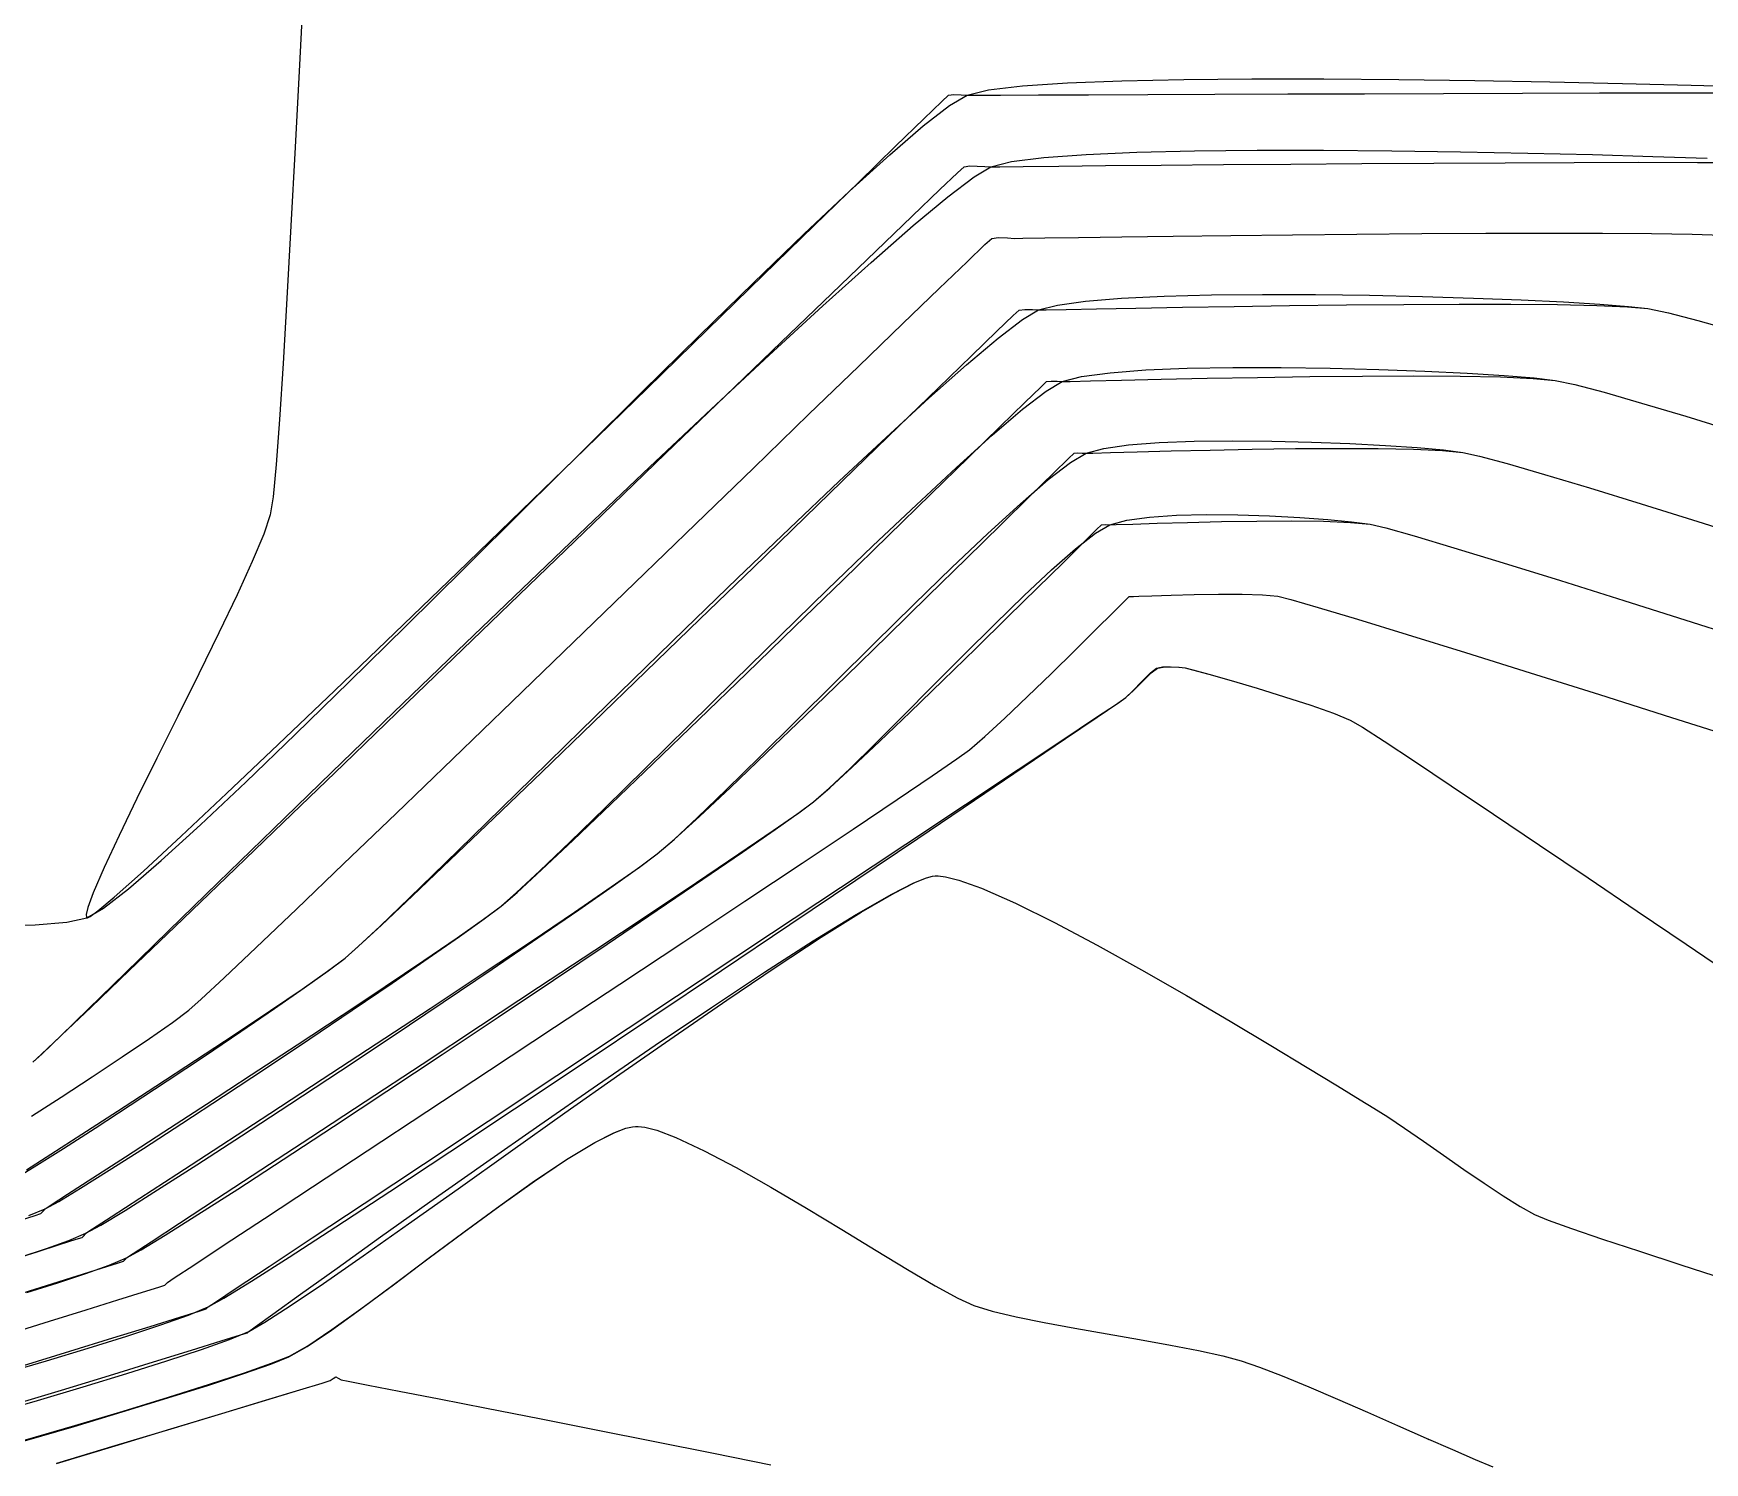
# Model space of a CAD drawing. Header units: metres. Extents: x 708868 to 711043, y 5411316 to 5413138.
# Drawn here: x 709478.7 to 709548.8, y 5411999.7 to 5412059.6 of the extents above; entities that cross this region are included whole.
import ezdxf

# ---------------------------------------------------------------- set-up
doc = ezdxf.new("R2010")
doc.units = ezdxf.units.M
for name, color, linetype in [('Rionegro 2010_Contours', 7, 'Continuous'), ('Rionegro 2014_Contours', 7, 'Continuous'), ('Rionegro 2018_Contours', 7, 'Continuous')]:
    doc.layers.add(name, color=color, linetype=linetype)

msp = doc.modelspace()

# ---------------------------------------------------------------- linework, layer by layer
at = {"layer": 'Rionegro 2010_Contours'}
for points in [[(709477.096, 5412022.158, 242), (709478.822, 5412022.22, 242), (709480.142, 5412022.338, 242), (709480.989, 5412022.515, 242), (709481.682, 5412022.915, 242), (709482.734, 5412023.728, 242), (709484.105, 5412024.911, 242), (709485.757, 5412026.416, 242), (709487.648, 5412028.198, 242), (709489.74, 5412030.211, 242), (709491.993, 5412032.41, 242), (709494.367, 5412034.748, 242), (709496.823, 5412037.179, 242), (709499.32, 5412039.659, 242), (709501.821, 5412042.14, 242), (709504.283, 5412044.578, 242), (709506.67, 5412046.925, 242), (709508.939, 5412049.138, 242), (709511.053, 5412051.169, 242), (709512.971, 5412052.973, 242), (709514.653, 5412054.505, 242), (709516.061, 5412055.717, 242), (709517.154, 5412056.565, 242), (709517.893, 5412057.003, 242), (709518.79, 5412057.219, 242), (709520.218, 5412057.389, 242), (709522.106, 5412057.517, 242), (709524.384, 5412057.606, 242), (709526.983, 5412057.66, 242), (709529.832, 5412057.685, 242), (709532.861, 5412057.683, 242), (709536, 5412057.659, 242), (709539.179, 5412057.617, 242), (709542.329, 5412057.56, 242), (709545.38, 5412057.494, 242), (709548.261, 5412057.422, 242), (709550.902, 5412057.348, 242)], [(709478.716, 5412016.457, 241), (709479.083, 5412016.794, 241), (709479.88, 5412017.557, 241), (709481.063, 5412018.704, 241), (709482.59, 5412020.188, 241), (709484.417, 5412021.966, 241), (709486.5, 5412023.994, 241), (709488.796, 5412026.225, 241), (709491.261, 5412028.617, 241), (709493.851, 5412031.124, 241), (709496.524, 5412033.702, 241), (709499.235, 5412036.306, 241), (709501.941, 5412038.893, 241), (709504.599, 5412041.416, 241), (709507.165, 5412043.832, 241), (709509.595, 5412046.097, 241), (709511.846, 5412048.164, 241), (709513.874, 5412049.992, 241), (709515.636, 5412051.533, 241), (709517.089, 5412052.745, 241), (709518.188, 5412053.582, 241), (709518.891, 5412054, 241), (709519.761, 5412054.216, 241), (709521.116, 5412054.386, 241), (709522.891, 5412054.516, 241), (709525.017, 5412054.607, 241), (709527.428, 5412054.665, 241), (709530.057, 5412054.692, 241), (709532.836, 5412054.693, 241), (709535.699, 5412054.672, 241), (709538.58, 5412054.631, 241), (709541.41, 5412054.576, 241), (709544.122, 5412054.509, 241), (709546.651, 5412054.434, 241), (709548.929, 5412054.356, 241)], [(709478.048, 5412011.63, 239), (709478.895, 5412012.144, 239), (709480.013, 5412012.847, 239), (709481.337, 5412013.698, 239), (709482.805, 5412014.655, 239), (709484.354, 5412015.677, 239), (709485.92, 5412016.721, 239), (709487.442, 5412017.746, 239), (709488.854, 5412018.711, 239), (709490.096, 5412019.574, 239), (709491.102, 5412020.292, 239), (709491.812, 5412020.825, 239), (709492.366, 5412021.311, 239), (709493.281, 5412022.168, 239), (709494.512, 5412023.35, 239), (709496.015, 5412024.809, 239), (709497.746, 5412026.498, 239), (709499.661, 5412028.371, 239), (709501.715, 5412030.38, 239), (709503.864, 5412032.478, 239), (709506.065, 5412034.617, 239), (709508.273, 5412036.752, 239), (709510.443, 5412038.835, 239), (709512.532, 5412040.818, 239), (709514.496, 5412042.655, 239), (709516.29, 5412044.298, 239), (709517.87, 5412045.701, 239), (709519.193, 5412046.816, 239), (709520.213, 5412047.597, 239), (709520.887, 5412047.996, 239), (709521.683, 5412048.204, 239), (709522.866, 5412048.367, 239), (709524.377, 5412048.489, 239), (709526.155, 5412048.574, 239), (709528.143, 5412048.626, 239), (709530.279, 5412048.647, 239), (709532.506, 5412048.641, 239), (709534.763, 5412048.612, 239), (709536.991, 5412048.563, 239), (709539.132, 5412048.498, 239), (709541.125, 5412048.421, 239), (709542.91, 5412048.334, 239), (709544.43, 5412048.241, 239), (709545.624, 5412048.147, 239), (709546.433, 5412048.053, 239), (709547.313, 5412047.874, 239), (709548.534, 5412047.562, 239), (709550.034, 5412047.139, 239)], [(709478.552, 5412010.029, 238), (709479.241, 5412010.318, 238), (709479.808, 5412010.627, 238), (709480.72, 5412011.177, 238), (709481.923, 5412011.93, 238), (709483.36, 5412012.849, 238), (709484.976, 5412013.897, 238), (709486.715, 5412015.037, 238), (709488.521, 5412016.232, 238), (709490.338, 5412017.445, 238), (709492.111, 5412018.638, 238), (709493.784, 5412019.774, 238), (709495.301, 5412020.817, 238), (709496.606, 5412021.728, 238), (709497.644, 5412022.471, 238), (709498.359, 5412023.009, 238), (709499.006, 5412023.57, 238), (709499.98, 5412024.478, 238), (709501.233, 5412025.682, 238), (709502.72, 5412027.131, 238), (709504.394, 5412028.774, 238), (709506.209, 5412030.559, 238), (709508.118, 5412032.435, 238), (709510.075, 5412034.352, 238), (709512.033, 5412036.258, 238), (709513.947, 5412038.102, 238), (709515.769, 5412039.832, 238), (709517.453, 5412041.398, 238), (709518.954, 5412042.749, 238), (709520.223, 5412043.832, 238), (709521.216, 5412044.598, 238), (709521.885, 5412044.994, 238), (709522.7, 5412045.206, 238), (709523.891, 5412045.367, 238), (709525.389, 5412045.481, 238), (709527.129, 5412045.553, 238), (709529.043, 5412045.587, 238), (709531.064, 5412045.587, 238), (709533.124, 5412045.559, 238), (709535.157, 5412045.507, 238), (709537.094, 5412045.435, 238), (709538.87, 5412045.348, 238), (709540.417, 5412045.25, 238), (709541.668, 5412045.146, 238), (709542.555, 5412045.04, 238), (709543.374, 5412044.867, 238), (709544.603, 5412044.545, 238), (709546.178, 5412044.096, 238), (709548.035, 5412043.542, 238), (709550.108, 5412042.904, 238)], [(709478.196, 5412008.288, 237), (709479.293, 5412008.65, 237), (709480.228, 5412008.988, 237), (709480.948, 5412009.289, 237), (709481.567, 5412009.629, 237), (709482.589, 5412010.248, 237), (709483.953, 5412011.105, 237), (709485.6, 5412012.16, 237), (709487.467, 5412013.373, 237), (709489.494, 5412014.702, 237), (709491.621, 5412016.106, 237), (709493.785, 5412017.546, 237), (709495.928, 5412018.981, 237), (709497.987, 5412020.369, 237), (709499.902, 5412021.67, 237), (709501.613, 5412022.844, 237), (709503.058, 5412023.85, 237), (709504.176, 5412024.646, 237), (709504.907, 5412025.193, 237), (709505.614, 5412025.803, 237), (709506.597, 5412026.72, 237), (709507.807, 5412027.89, 237), (709509.2, 5412029.258, 237), (709510.729, 5412030.772, 237), (709512.346, 5412032.377, 237), (709514.005, 5412034.018, 237), (709515.659, 5412035.643, 237), (709517.263, 5412037.195, 237), (709518.769, 5412038.622, 237), (709520.13, 5412039.869, 237), (709521.301, 5412040.883, 237), (709522.234, 5412041.608, 237), (709522.883, 5412041.992, 237), (709523.625, 5412042.191, 237), (709524.669, 5412042.337, 237), (709525.954, 5412042.436, 237), (709527.421, 5412042.492, 237), (709529.013, 5412042.512, 237), (709530.669, 5412042.499, 237), (709532.331, 5412042.458, 237), (709533.941, 5412042.396, 237), (709535.44, 5412042.317, 237), (709536.767, 5412042.225, 237), (709537.866, 5412042.127, 237), (709538.677, 5412042.027, 237), (709539.383, 5412041.871, 237), (709540.547, 5412041.556, 237), (709542.107, 5412041.104, 237), (709544, 5412040.534, 237), (709546.165, 5412039.868, 237), (709548.539, 5412039.126, 237), (709551.061, 5412038.33, 237)], [(709478.47, 5412006.801, 236), (709479.776, 5412007.211, 236), (709480.945, 5412007.6, 236), (709481.923, 5412007.954, 236), (709482.656, 5412008.26, 236), (709483.262, 5412008.594, 236), (709484.277, 5412009.21, 236), (709485.645, 5412010.072, 236), (709487.313, 5412011.143, 236), (709489.226, 5412012.387, 236), (709491.33, 5412013.766, 236), (709493.57, 5412015.243, 236), (709495.891, 5412016.783, 236), (709498.239, 5412018.348, 236), (709500.559, 5412019.902, 236), (709502.798, 5412021.408, 236), (709504.9, 5412022.829, 236), (709506.811, 5412024.129, 236), (709508.476, 5412025.27, 236), (709509.842, 5412026.217, 236), (709510.853, 5412026.931, 236), (709511.455, 5412027.377, 236), (709512.114, 5412027.948, 236), (709512.989, 5412028.775, 236), (709514.035, 5412029.802, 236), (709515.208, 5412030.975, 236), (709516.464, 5412032.239, 236), (709517.759, 5412033.538, 236), (709519.049, 5412034.817, 236), (709520.29, 5412036.021, 236), (709521.437, 5412037.096, 236), (709522.448, 5412037.985, 236), (709523.277, 5412038.635, 236), (709523.881, 5412038.99, 236), (709524.591, 5412039.182, 236), (709525.541, 5412039.313, 236), (709526.673, 5412039.39, 236), (709527.927, 5412039.419, 236), (709529.247, 5412039.408, 236), (709530.575, 5412039.365, 236), (709531.852, 5412039.297, 236), (709533.02, 5412039.211, 236), (709534.021, 5412039.114, 236), (709534.798, 5412039.014, 236), (709535.45, 5412038.86, 236), (709536.643, 5412038.524, 236), (709538.308, 5412038.029, 236), (709540.375, 5412037.397, 236), (709542.775, 5412036.652, 236), (709545.439, 5412035.815, 236), (709548.299, 5412034.91, 236), (709551.284, 5412033.96, 236)], [(709477.474, 5412003.405, 234), (709479.291, 5412003.94, 234), (709481.047, 5412004.471, 234), (709482.671, 5412004.981, 234), (709484.095, 5412005.451, 234), (709485.251, 5412005.864, 234), (709486.071, 5412006.203, 234), (709486.733, 5412006.573, 234), (709487.886, 5412007.283, 234), (709489.47, 5412008.293, 234), (709491.426, 5412009.561, 234), (709493.692, 5412011.046, 234), (709496.21, 5412012.708, 234), (709498.918, 5412014.506, 234), (709501.759, 5412016.398, 234), (709504.671, 5412018.343, 234), (709507.595, 5412020.302, 234), (709510.47, 5412022.232, 234), (709513.237, 5412024.093, 234), (709515.837, 5412025.844, 234), (709518.208, 5412027.444, 234), (709520.292, 5412028.852, 234), (709522.028, 5412030.027, 234), (709523.356, 5412030.928, 234), (709524.217, 5412031.515, 234), (709524.55, 5412031.746, 234), (709524.859, 5412032.032, 234), (709525.248, 5412032.426, 234), (709525.619, 5412032.789, 234), (709525.876, 5412032.985, 234), (709526.117, 5412033.028, 234), (709526.448, 5412033.034, 234), (709526.785, 5412033.016, 234), (709527.042, 5412032.988, 234), (709527.353, 5412032.911, 234), (709528.027, 5412032.726, 234), (709528.962, 5412032.459, 234), (709530.055, 5412032.136, 234), (709531.204, 5412031.783, 234), (709532.306, 5412031.425, 234), (709533.258, 5412031.088, 234), (709533.958, 5412030.798, 234), (709534.47, 5412030.502, 234), (709535.388, 5412029.916, 234), (709536.652, 5412029.085, 234), (709538.2, 5412028.053, 234), (709539.97, 5412026.863, 234), (709541.901, 5412025.56, 234), (709543.931, 5412024.187, 234), (709545.998, 5412022.789, 234), (709548.042, 5412021.408, 234), (709550, 5412020.089, 234)], [(709476.977, 5412001.721, 233), (709478.915, 5412002.285, 233), (709480.832, 5412002.854, 233), (709482.662, 5412003.412, 233), (709484.339, 5412003.94, 233), (709485.795, 5412004.421, 233), (709486.964, 5412004.838, 233), (709487.778, 5412005.174, 233), (709488.457, 5412005.559, 233), (709489.517, 5412006.244, 233), (709490.907, 5412007.188, 233), (709492.577, 5412008.349, 233), (709494.476, 5412009.686, 233), (709496.552, 5412011.156, 233), (709498.755, 5412012.719, 233), (709501.034, 5412014.333, 233), (709503.338, 5412015.955, 233), (709505.616, 5412017.545, 233), (709507.817, 5412019.062, 233), (709509.89, 5412020.462, 233), (709511.784, 5412021.705, 233), (709513.448, 5412022.75, 233), (709514.832, 5412023.554, 233), (709515.702, 5412023.996, 233), (709516.2, 5412024.197, 233), (709516.452, 5412024.263, 233), (709516.553, 5412024.275, 233), (709516.681, 5412024.274, 233), (709516.986, 5412024.236, 233), (709517.554, 5412024.092, 233), (709518.496, 5412023.752, 233), (709519.921, 5412023.124, 233), (709521.56, 5412022.314, 233), (709523.346, 5412021.369, 233), (709525.212, 5412020.334, 233), (709527.093, 5412019.258, 233), (709528.922, 5412018.187, 233), (709530.632, 5412017.168, 233), (709532.156, 5412016.246, 233), (709533.429, 5412015.47, 233), (709534.383, 5412014.886, 233), (709534.953, 5412014.54, 233), (709535.537, 5412014.173, 233), (709536.24, 5412013.701, 233), (709537.028, 5412013.156, 233), (709537.869, 5412012.568, 233), (709538.728, 5412011.969, 233), (709539.573, 5412011.39, 233), (709540.369, 5412010.861, 233), (709541.083, 5412010.415, 233), (709541.682, 5412010.081, 233), (709542.267, 5412009.838, 233), (709543.243, 5412009.488, 233), (709544.541, 5412009.049, 233), (709546.093, 5412008.537, 233), (709547.697, 5412008.013, 233)], [(709478.413, 5412000.626, 232), (709480.485, 5412001.235, 232), (709482.507, 5412001.839, 232), (709484.411, 5412002.42, 232), (709486.129, 5412002.959, 232), (709487.593, 5412003.439, 232), (709488.734, 5412003.84, 232), (709489.486, 5412004.145, 232), (709490.25, 5412004.578, 232), (709491.265, 5412005.256, 232), (709492.48, 5412006.127, 232), (709493.843, 5412007.135, 232), (709495.303, 5412008.229, 232), (709496.81, 5412009.354, 232), (709498.313, 5412010.457, 232), (709499.762, 5412011.485, 232), (709501.104, 5412012.383, 232), (709502.29, 5412013.1, 232), (709503.091, 5412013.506, 232), (709503.589, 5412013.694, 232), (709503.866, 5412013.759, 232), (709503.987, 5412013.771, 232), (709504.108, 5412013.771, 232), (709504.386, 5412013.738, 232), (709504.885, 5412013.609, 232), (709505.689, 5412013.307, 232), (709506.877, 5412012.752, 232), (709508.22, 5412012.043, 232), (709509.664, 5412011.224, 232), (709511.157, 5412010.342, 232), (709512.646, 5412009.442, 232), (709514.078, 5412008.569, 232), (709515.401, 5412007.769, 232), (709516.561, 5412007.088, 232), (709517.506, 5412006.57, 232), (709518.183, 5412006.261, 232), (709518.949, 5412006.031, 232), (709519.95, 5412005.794, 232), (709521.126, 5412005.554, 232), (709522.419, 5412005.312, 232), (709523.772, 5412005.07, 232), (709525.126, 5412004.832, 232), (709526.424, 5412004.598, 232), (709527.606, 5412004.371, 232), (709528.615, 5412004.153, 232), (709529.394, 5412003.947, 232), (709530.153, 5412003.683, 232), (709531.113, 5412003.308, 232), (709532.221, 5412002.849, 232), (709533.429, 5412002.333, 232), (709534.686, 5412001.785, 232), (709535.941, 5412001.232, 232), (709537.145, 5412000.701, 232), (709537.26, 5412000.651, 232)], [(709479.732, 5411999.65, 231), (709482.179, 5412000.388, 231), (709484.519, 5412001.095, 231), (709486.654, 5412001.74, 231), (709488.486, 5412002.294, 231), (709489.919, 5412002.728, 231), (709490.854, 5412003.012, 231), (709491.193, 5412003.116, 231), (709491.311, 5412003.199, 231), (709491.422, 5412003.268, 231), (709491.532, 5412003.215, 231), (709491.645, 5412003.15, 231), (709491.946, 5412003.091, 231), (709492.782, 5412002.929, 231), (709494.078, 5412002.678, 231), (709495.758, 5412002.351, 231), (709497.747, 5412001.963, 231), (709499.968, 5412001.527, 231), (709502.345, 5412001.057, 231), (709504.804, 5412000.567, 231), (709507.268, 5412000.07, 231), (709509.662, 5411999.581, 231)]]:
    msp.add_polyline3d(points, dxfattribs=at)
at = {"layer": 'Rionegro 2014_Contours'}
for points in [[(709490.085, 5412061.831, 242), (709489.899, 5412058.273, 242), (709489.718, 5412054.815, 242), (709489.543, 5412051.528, 242), (709489.374, 5412048.484, 242), (709489.214, 5412045.754, 242), (709489.063, 5412043.41, 242), (709488.922, 5412041.523, 242), (709488.793, 5412040.166, 242), (709488.677, 5412039.409, 242), (709488.402, 5412038.592, 242), (709487.924, 5412037.451, 242), (709487.284, 5412036.052, 242), (709486.524, 5412034.462, 242), (709485.683, 5412032.747, 242), (709484.803, 5412030.973, 242), (709483.925, 5412029.208, 242), (709483.09, 5412027.518, 242), (709482.338, 5412025.968, 242), (709481.711, 5412024.627, 242), (709481.25, 5412023.56, 242), (709481.028, 5412022.949, 242), (709480.961, 5412022.654, 242), (709480.968, 5412022.543, 242), (709480.989, 5412022.515, 242), (709481.016, 5412022.514, 242), (709481.132, 5412022.572, 242), (709481.452, 5412022.808, 242), (709482.134, 5412023.382, 242), (709483.358, 5412024.476, 242), (709484.948, 5412025.942, 242), (709486.85, 5412027.726, 242), (709489.012, 5412029.776, 242), (709491.381, 5412032.039, 242), (709493.905, 5412034.464, 242), (709496.531, 5412036.996, 242), (709499.206, 5412039.585, 242), (709501.878, 5412042.178, 242), (709504.494, 5412044.721, 242), (709507.002, 5412047.163, 242), (709509.35, 5412049.45, 242), (709511.483, 5412051.531, 242), (709513.351, 5412053.354, 242), (709514.9, 5412054.864, 242), (709516.079, 5412056.011, 242), (709516.833, 5412056.741, 242), (709517.111, 5412057.002, 242), (709517.342, 5412057.029, 242), (709517.646, 5412057.016, 242), (709517.893, 5412057.003, 242), (709518.273, 5412057.004, 242), (709519.301, 5412057.008, 242), (709520.897, 5412057.014, 242), (709522.98, 5412057.022, 242), (709525.469, 5412057.031, 242), (709528.284, 5412057.042, 242), (709531.343, 5412057.052, 242), (709534.566, 5412057.063, 242), (709537.873, 5412057.074, 242), (709541.183, 5412057.084, 242), (709544.414, 5412057.093, 242), (709547.487, 5412057.101, 242), (709550.32, 5412057.106, 242)], [(709478.716, 5412016.457, 241), (709479.096, 5412016.803, 241), (709479.929, 5412017.59, 241), (709481.169, 5412018.772, 241), (709482.766, 5412020.303, 241), (709484.672, 5412022.134, 241), (709486.839, 5412024.219, 241), (709489.219, 5412026.51, 241), (709491.763, 5412028.962, 241), (709494.422, 5412031.526, 241), (709497.15, 5412034.157, 241), (709499.896, 5412036.806, 241), (709502.613, 5412039.427, 241), (709505.253, 5412041.974, 241), (709507.767, 5412044.398, 241), (709510.106, 5412046.652, 241), (709512.223, 5412048.691, 241), (709514.069, 5412050.467, 241), (709515.596, 5412051.933, 241), (709516.755, 5412053.041, 241), (709517.498, 5412053.746, 241), (709517.776, 5412053.999, 241), (709518.005, 5412054.036, 241), (709518.32, 5412054.032, 241), (709518.642, 5412054.012, 241), (709518.891, 5412054, 241), (709519.263, 5412054.004, 241), (709520.242, 5412054.014, 241), (709521.749, 5412054.029, 241), (709523.704, 5412054.047, 241), (709526.03, 5412054.068, 241), (709528.647, 5412054.091, 241), (709531.477, 5412054.113, 241), (709534.441, 5412054.135, 241), (709537.461, 5412054.154, 241), (709540.458, 5412054.17, 241), (709543.354, 5412054.181, 241), (709546.069, 5412054.186, 241), (709548.525, 5412054.184, 241), (709550.644, 5412054.173, 241)], [(709478.671, 5412014.2, 240), (709479.913, 5412015.003, 240), (709481.205, 5412015.846, 240), (709482.467, 5412016.681, 240), (709483.618, 5412017.457, 240), (709484.578, 5412018.127, 240), (709485.264, 5412018.641, 240), (709485.78, 5412019.098, 240), (709486.74, 5412019.992, 240), (709488.091, 5412021.271, 240), (709489.779, 5412022.882, 240), (709491.75, 5412024.772, 240), (709493.951, 5412026.888, 240), (709496.327, 5412029.178, 240), (709498.824, 5412031.588, 240), (709501.39, 5412034.067, 240), (709503.969, 5412036.561, 240), (709506.509, 5412039.018, 240), (709508.955, 5412041.385, 240), (709511.253, 5412043.608, 240), (709513.35, 5412045.637, 240), (709515.191, 5412047.416, 240), (709516.724, 5412048.895, 240), (709517.893, 5412050.02, 240), (709518.646, 5412050.738, 240), (709518.928, 5412050.997, 240), (709519.211, 5412051.03, 240), (709519.586, 5412051.014, 240), (709519.889, 5412050.998, 240), (709520.238, 5412051.003, 240), (709521.155, 5412051.017, 240), (709522.561, 5412051.037, 240), (709524.381, 5412051.063, 240), (709526.536, 5412051.091, 240), (709528.95, 5412051.121, 240), (709531.545, 5412051.15, 240), (709534.244, 5412051.176, 240), (709536.969, 5412051.198, 240), (709539.644, 5412051.213, 240), (709542.192, 5412051.22, 240), (709544.534, 5412051.217, 240), (709546.595, 5412051.202, 240), (709548.296, 5412051.173, 240), (709549.561, 5412051.129, 240)], [(709478.459, 5412011.944, 239), (709479.483, 5412012.604, 239), (709480.78, 5412013.441, 239), (709482.273, 5412014.407, 239), (709483.886, 5412015.457, 239), (709485.543, 5412016.541, 239), (709487.167, 5412017.613, 239), (709488.683, 5412018.625, 239), (709490.013, 5412019.529, 239), (709491.081, 5412020.278, 239), (709491.812, 5412020.825, 239), (709492.381, 5412021.322, 239), (709493.341, 5412022.208, 239), (709494.64, 5412023.43, 239), (709496.226, 5412024.94, 239), (709498.05, 5412026.687, 239), (709500.059, 5412028.62, 239), (709502.204, 5412030.688, 239), (709504.432, 5412032.842, 239), (709506.692, 5412035.032, 239), (709508.935, 5412037.206, 239), (709511.107, 5412039.314, 239), (709513.159, 5412041.306, 239), (709515.04, 5412043.131, 239), (709516.698, 5412044.739, 239), (709518.082, 5412046.08, 239), (709519.141, 5412047.104, 239), (709519.824, 5412047.759, 239), (709520.08, 5412047.995, 239), (709520.318, 5412048.023, 239), (709520.632, 5412048.01, 239), (709520.887, 5412047.996, 239), (709521.206, 5412048.003, 239), (709522.044, 5412048.02, 239), (709523.326, 5412048.046, 239), (709524.978, 5412048.078, 239), (709526.926, 5412048.113, 239), (709529.097, 5412048.148, 239), (709531.416, 5412048.181, 239), (709533.809, 5412048.21, 239), (709536.203, 5412048.231, 239), (709538.524, 5412048.242, 239), (709540.696, 5412048.24, 239), (709542.648, 5412048.223, 239), (709544.304, 5412048.188, 239), (709545.59, 5412048.132, 239), (709546.433, 5412048.053, 239), (709547.313, 5412047.874, 239), (709548.534, 5412047.562, 239), (709550.034, 5412047.139, 239)], [(709478.199, 5412009.839, 238), (709478.821, 5412010.039, 238), (709479.057, 5412010.118, 238), (709479.15, 5412010.216, 238), (709479.241, 5412010.318, 238), (709479.491, 5412010.481, 238), (709480.181, 5412010.927, 238), (709481.244, 5412011.614, 238), (709482.613, 5412012.5, 238), (709484.221, 5412013.543, 238), (709486, 5412014.7, 238), (709487.883, 5412015.929, 238), (709489.804, 5412017.189, 238), (709491.696, 5412018.436, 238), (709493.49, 5412019.629, 238), (709495.121, 5412020.725, 238), (709496.521, 5412021.681, 238), (709497.623, 5412022.457, 238), (709498.359, 5412023.009, 238), (709499.024, 5412023.583, 238), (709500.05, 5412024.523, 238), (709501.381, 5412025.773, 238), (709502.963, 5412027.277, 238), (709504.739, 5412028.98, 238), (709506.654, 5412030.826, 238), (709508.653, 5412032.761, 238), (709510.68, 5412034.728, 238), (709512.679, 5412036.673, 238), (709514.595, 5412038.54, 238), (709516.372, 5412040.273, 238), (709517.955, 5412041.817, 238), (709519.288, 5412043.116, 238), (709520.315, 5412044.116, 238), (709520.982, 5412044.76, 238), (709521.232, 5412044.993, 238), (709521.424, 5412045.016, 238), (709521.679, 5412045.005, 238), (709521.885, 5412044.994, 238), (709522.213, 5412045.002, 238), (709523.072, 5412045.024, 238), (709524.374, 5412045.056, 238), (709526.033, 5412045.094, 238), (709527.96, 5412045.133, 238), (709530.069, 5412045.171, 238), (709532.271, 5412045.202, 238), (709534.48, 5412045.223, 238), (709536.607, 5412045.231, 238), (709538.566, 5412045.22, 238), (709540.268, 5412045.187, 238), (709541.627, 5412045.129, 238), (709542.555, 5412045.04, 238), (709543.374, 5412044.867, 238), (709544.603, 5412044.545, 238), (709546.178, 5412044.096, 238), (709548.035, 5412043.542, 238), (709550.108, 5412042.904, 238)], [(709477.685, 5412008.135, 237), (709478.906, 5412008.517, 237), (709479.889, 5412008.828, 237), (709480.546, 5412009.038, 237), (709480.791, 5412009.118, 237), (709480.87, 5412009.202, 237), (709480.948, 5412009.289, 237), (709481.226, 5412009.47, 237), (709482.003, 5412009.975, 237), (709483.206, 5412010.756, 237), (709484.764, 5412011.769, 237), (709486.605, 5412012.968, 237), (709488.659, 5412014.309, 237), (709490.854, 5412015.744, 237), (709493.118, 5412017.229, 237), (709495.38, 5412018.718, 237), (709497.568, 5412020.166, 237), (709499.611, 5412021.528, 237), (709501.439, 5412022.756, 237), (709502.978, 5412023.807, 237), (709504.158, 5412024.635, 237), (709504.907, 5412025.193, 237), (709505.632, 5412025.816, 237), (709506.673, 5412026.766, 237), (709507.973, 5412027.984, 237), (709509.471, 5412029.411, 237), (709511.108, 5412030.987, 237), (709512.827, 5412032.651, 237), (709514.566, 5412034.345, 237), (709516.268, 5412036.008, 237), (709517.874, 5412037.58, 237), (709519.324, 5412039.002, 237), (709520.559, 5412040.214, 237), (709521.52, 5412041.156, 237), (709522.148, 5412041.768, 237), (709522.384, 5412041.991, 237), (709522.531, 5412042.008, 237), (709522.725, 5412042, 237), (709522.883, 5412041.992, 237), (709523.167, 5412042, 237), (709523.911, 5412042.022, 237), (709525.033, 5412042.053, 237), (709526.451, 5412042.089, 237), (709528.084, 5412042.126, 237), (709529.851, 5412042.158, 237), (709531.669, 5412042.183, 237), (709533.456, 5412042.194, 237), (709535.133, 5412042.189, 237), (709536.616, 5412042.162, 237), (709537.824, 5412042.11, 237), (709538.677, 5412042.027, 237), (709539.383, 5412041.871, 237), (709540.547, 5412041.556, 237), (709542.107, 5412041.104, 237), (709544, 5412040.534, 237), (709546.165, 5412039.868, 237), (709548.539, 5412039.126, 237), (709551.061, 5412038.33, 237)], [(709477.831, 5412006.645, 236), (709479.297, 5412007.101, 236), (709480.581, 5412007.502, 236), (709481.602, 5412007.824, 236), (709482.277, 5412008.038, 236), (709482.524, 5412008.117, 236), (709482.591, 5412008.188, 236), (709482.656, 5412008.26, 236), (709482.925, 5412008.437, 236), (709483.685, 5412008.934, 236), (709484.873, 5412009.711, 236), (709486.427, 5412010.728, 236), (709488.284, 5412011.944, 236), (709490.381, 5412013.32, 236), (709492.657, 5412014.813, 236), (709495.048, 5412016.385, 236), (709497.492, 5412017.994, 236), (709499.927, 5412019.601, 236), (709502.289, 5412021.165, 236), (709504.518, 5412022.645, 236), (709506.549, 5412024.001, 236), (709508.321, 5412025.192, 236), (709509.771, 5412026.179, 236), (709510.836, 5412026.921, 236), (709511.455, 5412027.377, 236), (709512.137, 5412027.963, 236), (709513.081, 5412028.826, 236), (709514.228, 5412029.905, 236), (709515.515, 5412031.138, 236), (709516.881, 5412032.46, 236), (709518.266, 5412033.811, 236), (709519.608, 5412035.127, 236), (709520.846, 5412036.345, 236), (709521.919, 5412037.403, 236), (709522.765, 5412038.238, 236), (709523.325, 5412038.788, 236), (709523.536, 5412038.989, 236), (709523.704, 5412038.999, 236), (709523.881, 5412038.99, 236), (709524.147, 5412038.999, 236), (709524.839, 5412039.024, 236), (709525.866, 5412039.057, 236), (709527.137, 5412039.093, 236), (709528.561, 5412039.126, 236), (709530.048, 5412039.148, 236), (709531.506, 5412039.154, 236), (709532.844, 5412039.138, 236), (709533.972, 5412039.094, 236), (709534.798, 5412039.014, 236), (709535.45, 5412038.86, 236), (709536.643, 5412038.524, 236), (709538.308, 5412038.029, 236), (709540.375, 5412037.397, 236), (709542.775, 5412036.652, 236), (709545.439, 5412035.815, 236), (709548.299, 5412034.91, 236), (709551.284, 5412033.96, 236)], [(709477.768, 5412005.095, 235), (709479.428, 5412005.607, 235), (709480.959, 5412006.083, 235), (709482.284, 5412006.496, 235), (709483.327, 5412006.823, 235), (709484.011, 5412007.038, 235), (709484.258, 5412007.117, 235), (709484.311, 5412007.173, 235), (709484.363, 5412007.232, 235), (709484.651, 5412007.421, 235), (709485.468, 5412007.958, 235), (709486.75, 5412008.801, 235), (709488.432, 5412009.908, 235), (709490.45, 5412011.236, 235), (709492.739, 5412012.744, 235), (709495.237, 5412014.39, 235), (709497.877, 5412016.131, 235), (709500.596, 5412017.926, 235), (709503.329, 5412019.733, 235), (709506.013, 5412021.509, 235), (709508.583, 5412023.213, 235), (709510.974, 5412024.802, 235), (709513.122, 5412026.235, 235), (709514.964, 5412027.469, 235), (709516.434, 5412028.463, 235), (709517.468, 5412029.175, 235), (709518.002, 5412029.562, 235), (709518.646, 5412030.115, 235), (709519.48, 5412030.882, 235), (709520.432, 5412031.788, 235), (709521.433, 5412032.759, 235), (709522.411, 5412033.721, 235), (709523.296, 5412034.599, 235), (709524.017, 5412035.319, 235), (709524.505, 5412035.806, 235), (709524.688, 5412035.987, 235), (709524.782, 5412035.99, 235), (709524.878, 5412035.987, 235), (709525.091, 5412035.996, 235), (709525.649, 5412036.018, 235), (709526.455, 5412036.045, 235), (709527.417, 5412036.07, 235), (709528.439, 5412036.085, 235), (709529.427, 5412036.084, 235), (709530.285, 5412036.058, 235), (709530.92, 5412036.001, 235), (709531.473, 5412035.861, 235), (709532.615, 5412035.529, 235), (709534.268, 5412035.03, 235), (709536.353, 5412034.39, 235), (709538.791, 5412033.633, 235), (709541.502, 5412032.785, 235), (709544.408, 5412031.871, 235), (709547.43, 5412030.916, 235), (709550.488, 5412029.946, 235)], [(709478.335, 5412003.75, 234), (709480.279, 5412004.347, 234), (709482.082, 5412004.903, 234), (709483.649, 5412005.388, 234), (709484.886, 5412005.772, 234), (709485.699, 5412006.025, 234), (709485.992, 5412006.117, 234), (709486.031, 5412006.159, 234), (709486.071, 5412006.203, 234), (709486.378, 5412006.406, 234), (709487.253, 5412006.986, 234), (709488.629, 5412007.898, 234), (709490.439, 5412009.099, 234), (709492.618, 5412010.543, 234), (709495.099, 5412012.188, 234), (709497.815, 5412013.988, 234), (709500.699, 5412015.901, 234), (709503.686, 5412017.882, 234), (709506.709, 5412019.886, 234), (709509.701, 5412021.871, 234), (709512.595, 5412023.792, 234), (709515.326, 5412025.604, 234), (709517.827, 5412027.265, 234), (709520.031, 5412028.729, 234), (709521.872, 5412029.954, 234), (709523.283, 5412030.894, 234), (709524.198, 5412031.506, 234), (709524.55, 5412031.746, 234), (709524.849, 5412032.031, 234), (709525.224, 5412032.423, 234), (709525.585, 5412032.787, 234), (709525.84, 5412032.985, 234), (709526.088, 5412033.03, 234), (709526.429, 5412033.036, 234), (709526.776, 5412033.017, 234), (709527.042, 5412032.988, 234), (709527.355, 5412032.91, 234), (709528.03, 5412032.726, 234), (709528.965, 5412032.459, 234), (709530.058, 5412032.136, 234), (709531.206, 5412031.783, 234), (709532.307, 5412031.425, 234), (709533.258, 5412031.088, 234), (709533.958, 5412030.798, 234), (709534.47, 5412030.502, 234), (709535.388, 5412029.916, 234), (709536.652, 5412029.085, 234), (709538.2, 5412028.053, 234), (709539.97, 5412026.863, 234), (709541.901, 5412025.56, 234), (709543.931, 5412024.187, 234), (709545.998, 5412022.789, 234), (709548.042, 5412021.408, 234), (709550, 5412020.089, 234)], [(709477.834, 5412002.08, 233), (709479.926, 5412002.719, 233), (709481.939, 5412003.335, 233), (709483.785, 5412003.902, 233), (709485.375, 5412004.391, 233), (709486.621, 5412004.775, 233), (709487.434, 5412005.026, 233), (709487.725, 5412005.116, 233), (709487.778, 5412005.174, 233), (709488.04, 5412005.364, 233), (709488.785, 5412005.901, 233), (709489.95, 5412006.739, 233), (709491.477, 5412007.833, 233), (709493.304, 5412009.136, 233), (709495.371, 5412010.602, 233), (709497.617, 5412012.185, 233), (709499.98, 5412013.838, 233), (709502.401, 5412015.515, 233), (709504.819, 5412017.171, 233), (709507.173, 5412018.759, 233), (709509.402, 5412020.233, 233), (709511.446, 5412021.547, 233), (709513.243, 5412022.654, 233), (709514.734, 5412023.508, 233), (709515.665, 5412023.979, 233), (709516.19, 5412024.192, 233), (709516.451, 5412024.262, 233), (709516.553, 5412024.275, 233), (709516.681, 5412024.274, 233), (709516.986, 5412024.236, 233), (709517.554, 5412024.092, 233), (709518.496, 5412023.752, 233), (709519.921, 5412023.124, 233), (709521.56, 5412022.314, 233), (709523.346, 5412021.369, 233), (709525.212, 5412020.334, 233), (709527.093, 5412019.258, 233), (709528.922, 5412018.187, 233), (709530.632, 5412017.168, 233), (709532.156, 5412016.246, 233), (709533.429, 5412015.47, 233), (709534.383, 5412014.886, 233), (709534.953, 5412014.54, 233), (709535.537, 5412014.173, 233), (709536.24, 5412013.701, 233), (709537.028, 5412013.156, 233), (709537.869, 5412012.568, 233), (709538.728, 5412011.969, 233), (709539.573, 5412011.39, 233), (709540.369, 5412010.861, 233), (709541.083, 5412010.415, 233), (709541.682, 5412010.081, 233), (709542.267, 5412009.838, 233), (709543.243, 5412009.488, 233), (709544.541, 5412009.049, 233), (709546.093, 5412008.537, 233), (709547.83, 5412007.969, 233), (709549.683, 5412007.361, 233)], [(709478.377, 5412000.583, 232), (709480.45, 5412001.194, 232), (709482.474, 5412001.801, 232), (709484.38, 5412002.385, 232), (709486.099, 5412002.926, 232), (709487.564, 5412003.407, 232), (709488.707, 5412003.81, 232), (709489.459, 5412004.116, 232), (709490.225, 5412004.55, 232), (709491.241, 5412005.23, 232), (709492.458, 5412006.103, 232), (709493.824, 5412007.115, 232), (709495.287, 5412008.212, 232), (709496.798, 5412009.34, 232), (709498.304, 5412010.447, 232), (709499.755, 5412011.478, 232), (709501.1, 5412012.379, 232), (709502.288, 5412013.098, 232), (709503.09, 5412013.505, 232), (709503.589, 5412013.694, 232), (709503.866, 5412013.759, 232), (709503.987, 5412013.771, 232), (709504.108, 5412013.771, 232), (709504.386, 5412013.738, 232), (709504.885, 5412013.609, 232), (709505.689, 5412013.307, 232), (709506.877, 5412012.752, 232), (709508.22, 5412012.043, 232), (709509.664, 5412011.225, 232), (709511.157, 5412010.342, 232), (709512.646, 5412009.442, 232), (709514.078, 5412008.569, 232), (709515.4, 5412007.769, 232), (709516.561, 5412007.088, 232), (709517.506, 5412006.57, 232), (709518.183, 5412006.261, 232), (709518.949, 5412006.031, 232), (709519.95, 5412005.794, 232), (709521.126, 5412005.554, 232), (709522.419, 5412005.312, 232), (709523.772, 5412005.07, 232), (709525.126, 5412004.832, 232), (709526.424, 5412004.598, 232), (709527.606, 5412004.371, 232), (709528.615, 5412004.153, 232), (709529.394, 5412003.947, 232), (709530.153, 5412003.683, 232), (709531.113, 5412003.308, 232), (709532.221, 5412002.849, 232), (709533.429, 5412002.333, 232), (709534.686, 5412001.785, 232), (709535.941, 5412001.232, 232), (709537.145, 5412000.701, 232), (709538.247, 5412000.219, 232), (709539.197, 5411999.811, 232), (709539.945, 5411999.505, 232)], [(709479.721, 5411999.636, 231), (709482.17, 5412000.377, 231), (709484.512, 5412001.086, 231), (709486.649, 5412001.734, 231), (709488.483, 5412002.29, 231), (709489.917, 5412002.726, 231), (709490.853, 5412003.011, 231), (709491.193, 5412003.116, 231), (709491.31, 5412003.199, 231), (709491.422, 5412003.268, 231), (709491.532, 5412003.215, 231), (709491.645, 5412003.15, 231), (709491.946, 5412003.091, 231), (709492.782, 5412002.929, 231), (709494.078, 5412002.678, 231), (709495.758, 5412002.351, 231), (709497.747, 5412001.963, 231), (709499.968, 5412001.527, 231), (709502.345, 5412001.057, 231), (709504.804, 5412000.567, 231), (709507.268, 5412000.07, 231), (709509.662, 5411999.581, 231)]]:
    msp.add_polyline3d(points, dxfattribs=at)
at = {"layer": 'Rionegro 2018_Contours'}
for points in [[(709490.085, 5412061.831, 242), (709489.899, 5412058.273, 242), (709489.718, 5412054.815, 242), (709489.543, 5412051.528, 242), (709489.374, 5412048.484, 242), (709489.214, 5412045.754, 242), (709489.063, 5412043.41, 242), (709488.922, 5412041.523, 242), (709488.793, 5412040.166, 242), (709488.677, 5412039.409, 242), (709488.402, 5412038.592, 242), (709487.924, 5412037.451, 242), (709487.284, 5412036.052, 242), (709486.524, 5412034.462, 242), (709485.683, 5412032.747, 242), (709484.803, 5412030.973, 242), (709483.925, 5412029.208, 242), (709483.09, 5412027.518, 242), (709482.338, 5412025.968, 242), (709481.711, 5412024.627, 242), (709481.25, 5412023.56, 242), (709481.028, 5412022.949, 242), (709480.961, 5412022.654, 242), (709480.968, 5412022.543, 242), (709480.989, 5412022.515, 242), (709481.016, 5412022.514, 242), (709481.132, 5412022.572, 242), (709481.452, 5412022.808, 242), (709482.134, 5412023.382, 242), (709483.358, 5412024.476, 242), (709484.948, 5412025.942, 242), (709486.85, 5412027.726, 242), (709489.012, 5412029.776, 242), (709491.381, 5412032.039, 242), (709493.905, 5412034.464, 242), (709496.531, 5412036.996, 242), (709499.206, 5412039.585, 242), (709501.878, 5412042.178, 242), (709504.494, 5412044.721, 242), (709507.002, 5412047.163, 242), (709509.35, 5412049.45, 242), (709511.483, 5412051.531, 242), (709513.351, 5412053.354, 242), (709514.9, 5412054.864, 242), (709516.079, 5412056.011, 242), (709516.833, 5412056.741, 242), (709517.111, 5412057.002, 242), (709517.342, 5412057.029, 242), (709517.646, 5412057.016, 242), (709517.893, 5412057.003, 242), (709518.273, 5412057.004, 242), (709519.301, 5412057.008, 242), (709520.897, 5412057.014, 242), (709522.98, 5412057.022, 242), (709525.469, 5412057.031, 242), (709528.284, 5412057.042, 242), (709531.343, 5412057.052, 242), (709534.566, 5412057.063, 242), (709537.873, 5412057.074, 242), (709541.183, 5412057.084, 242), (709544.414, 5412057.093, 242), (709547.487, 5412057.101, 242), (709550.32, 5412057.106, 242)], [(709478.716, 5412016.457, 241), (709479.096, 5412016.803, 241), (709479.929, 5412017.59, 241), (709481.169, 5412018.772, 241), (709482.766, 5412020.303, 241), (709484.672, 5412022.134, 241), (709486.839, 5412024.219, 241), (709489.219, 5412026.51, 241), (709491.763, 5412028.962, 241), (709494.422, 5412031.526, 241), (709497.15, 5412034.157, 241), (709499.896, 5412036.806, 241), (709502.613, 5412039.427, 241), (709505.253, 5412041.974, 241), (709507.767, 5412044.398, 241), (709510.106, 5412046.652, 241), (709512.223, 5412048.691, 241), (709514.069, 5412050.467, 241), (709515.596, 5412051.933, 241), (709516.755, 5412053.041, 241), (709517.498, 5412053.746, 241), (709517.776, 5412053.999, 241), (709518.005, 5412054.036, 241), (709518.32, 5412054.032, 241), (709518.642, 5412054.012, 241), (709518.891, 5412054, 241), (709519.263, 5412054.004, 241), (709520.242, 5412054.014, 241), (709521.749, 5412054.029, 241), (709523.704, 5412054.047, 241), (709526.03, 5412054.068, 241), (709528.647, 5412054.091, 241), (709531.477, 5412054.113, 241), (709534.441, 5412054.135, 241), (709537.461, 5412054.154, 241), (709540.458, 5412054.17, 241), (709543.354, 5412054.181, 241), (709546.069, 5412054.186, 241), (709548.525, 5412054.184, 241), (709550.644, 5412054.173, 241)], [(709478.671, 5412014.2, 240), (709479.913, 5412015.003, 240), (709481.205, 5412015.846, 240), (709482.467, 5412016.681, 240), (709483.618, 5412017.457, 240), (709484.578, 5412018.127, 240), (709485.264, 5412018.641, 240), (709485.78, 5412019.098, 240), (709486.74, 5412019.992, 240), (709488.091, 5412021.271, 240), (709489.779, 5412022.882, 240), (709491.75, 5412024.772, 240), (709493.951, 5412026.888, 240), (709496.327, 5412029.178, 240), (709498.824, 5412031.588, 240), (709501.39, 5412034.067, 240), (709503.969, 5412036.561, 240), (709506.509, 5412039.018, 240), (709508.955, 5412041.385, 240), (709511.253, 5412043.608, 240), (709513.35, 5412045.637, 240), (709515.191, 5412047.416, 240), (709516.724, 5412048.895, 240), (709517.893, 5412050.02, 240), (709518.646, 5412050.738, 240), (709518.928, 5412050.997, 240), (709519.211, 5412051.03, 240), (709519.586, 5412051.014, 240), (709519.889, 5412050.998, 240), (709520.238, 5412051.003, 240), (709521.155, 5412051.017, 240), (709522.561, 5412051.037, 240), (709524.381, 5412051.063, 240), (709526.536, 5412051.091, 240), (709528.95, 5412051.121, 240), (709531.545, 5412051.15, 240), (709534.244, 5412051.176, 240), (709536.969, 5412051.198, 240), (709539.644, 5412051.213, 240), (709542.192, 5412051.22, 240), (709544.534, 5412051.217, 240), (709546.595, 5412051.202, 240), (709548.296, 5412051.173, 240), (709549.561, 5412051.129, 240)], [(709478.459, 5412011.944, 239), (709479.483, 5412012.604, 239), (709480.78, 5412013.441, 239), (709482.273, 5412014.407, 239), (709483.886, 5412015.457, 239), (709485.543, 5412016.541, 239), (709487.167, 5412017.613, 239), (709488.683, 5412018.625, 239), (709490.013, 5412019.529, 239), (709491.081, 5412020.278, 239), (709491.812, 5412020.825, 239), (709492.381, 5412021.322, 239), (709493.341, 5412022.208, 239), (709494.64, 5412023.43, 239), (709496.226, 5412024.94, 239), (709498.05, 5412026.687, 239), (709500.059, 5412028.62, 239), (709502.204, 5412030.688, 239), (709504.432, 5412032.842, 239), (709506.692, 5412035.032, 239), (709508.935, 5412037.206, 239), (709511.107, 5412039.314, 239), (709513.159, 5412041.306, 239), (709515.04, 5412043.131, 239), (709516.698, 5412044.739, 239), (709518.082, 5412046.08, 239), (709519.141, 5412047.104, 239), (709519.824, 5412047.759, 239), (709520.08, 5412047.995, 239), (709520.318, 5412048.023, 239), (709520.632, 5412048.01, 239), (709520.887, 5412047.996, 239), (709521.206, 5412048.003, 239), (709522.044, 5412048.02, 239), (709523.326, 5412048.046, 239), (709524.978, 5412048.078, 239), (709526.926, 5412048.113, 239), (709529.097, 5412048.148, 239), (709531.416, 5412048.181, 239), (709533.809, 5412048.21, 239), (709536.203, 5412048.231, 239), (709538.524, 5412048.242, 239), (709540.696, 5412048.24, 239), (709542.648, 5412048.223, 239), (709544.304, 5412048.188, 239), (709545.59, 5412048.132, 239), (709546.433, 5412048.053, 239), (709547.313, 5412047.874, 239), (709548.534, 5412047.562, 239), (709550.034, 5412047.139, 239)], [(709478.199, 5412009.839, 238), (709478.821, 5412010.039, 238), (709479.057, 5412010.118, 238), (709479.15, 5412010.216, 238), (709479.241, 5412010.318, 238), (709479.491, 5412010.481, 238), (709480.181, 5412010.927, 238), (709481.244, 5412011.614, 238), (709482.613, 5412012.5, 238), (709484.221, 5412013.543, 238), (709486, 5412014.7, 238), (709487.883, 5412015.929, 238), (709489.804, 5412017.189, 238), (709491.696, 5412018.436, 238), (709493.49, 5412019.629, 238), (709495.121, 5412020.725, 238), (709496.521, 5412021.681, 238), (709497.623, 5412022.457, 238), (709498.359, 5412023.009, 238), (709499.024, 5412023.583, 238), (709500.05, 5412024.523, 238), (709501.381, 5412025.773, 238), (709502.963, 5412027.277, 238), (709504.739, 5412028.98, 238), (709506.654, 5412030.826, 238), (709508.653, 5412032.761, 238), (709510.68, 5412034.728, 238), (709512.679, 5412036.673, 238), (709514.595, 5412038.54, 238), (709516.372, 5412040.273, 238), (709517.955, 5412041.817, 238), (709519.288, 5412043.116, 238), (709520.315, 5412044.116, 238), (709520.982, 5412044.76, 238), (709521.232, 5412044.993, 238), (709521.424, 5412045.016, 238), (709521.679, 5412045.005, 238), (709521.885, 5412044.994, 238), (709522.213, 5412045.002, 238), (709523.072, 5412045.024, 238), (709524.374, 5412045.056, 238), (709526.033, 5412045.094, 238), (709527.96, 5412045.133, 238), (709530.069, 5412045.171, 238), (709532.271, 5412045.202, 238), (709534.48, 5412045.223, 238), (709536.607, 5412045.231, 238), (709538.566, 5412045.22, 238), (709540.268, 5412045.187, 238), (709541.627, 5412045.129, 238), (709542.555, 5412045.04, 238), (709543.374, 5412044.867, 238), (709544.603, 5412044.545, 238), (709546.178, 5412044.096, 238), (709548.035, 5412043.542, 238), (709550.108, 5412042.904, 238)], [(709477.685, 5412008.135, 237), (709478.906, 5412008.517, 237), (709479.889, 5412008.828, 237), (709480.546, 5412009.038, 237), (709480.791, 5412009.118, 237), (709480.87, 5412009.202, 237), (709480.948, 5412009.289, 237), (709481.226, 5412009.47, 237), (709482.003, 5412009.975, 237), (709483.206, 5412010.756, 237), (709484.764, 5412011.769, 237), (709486.605, 5412012.968, 237), (709488.659, 5412014.309, 237), (709490.854, 5412015.744, 237), (709493.118, 5412017.229, 237), (709495.38, 5412018.718, 237), (709497.568, 5412020.166, 237), (709499.611, 5412021.528, 237), (709501.439, 5412022.756, 237), (709502.978, 5412023.807, 237), (709504.158, 5412024.635, 237), (709504.907, 5412025.193, 237), (709505.632, 5412025.816, 237), (709506.673, 5412026.766, 237), (709507.973, 5412027.984, 237), (709509.471, 5412029.411, 237), (709511.108, 5412030.987, 237), (709512.827, 5412032.651, 237), (709514.566, 5412034.345, 237), (709516.268, 5412036.008, 237), (709517.874, 5412037.58, 237), (709519.324, 5412039.002, 237), (709520.559, 5412040.214, 237), (709521.52, 5412041.156, 237), (709522.148, 5412041.768, 237), (709522.384, 5412041.991, 237), (709522.531, 5412042.008, 237), (709522.725, 5412042, 237), (709522.883, 5412041.992, 237), (709523.167, 5412042, 237), (709523.911, 5412042.022, 237), (709525.033, 5412042.053, 237), (709526.451, 5412042.089, 237), (709528.084, 5412042.126, 237), (709529.851, 5412042.158, 237), (709531.669, 5412042.183, 237), (709533.456, 5412042.194, 237), (709535.133, 5412042.189, 237), (709536.616, 5412042.162, 237), (709537.824, 5412042.11, 237), (709538.677, 5412042.027, 237), (709539.383, 5412041.871, 237), (709540.547, 5412041.556, 237), (709542.107, 5412041.104, 237), (709544, 5412040.534, 237), (709546.165, 5412039.868, 237), (709548.539, 5412039.126, 237), (709551.061, 5412038.33, 237)], [(709477.831, 5412006.645, 236), (709479.297, 5412007.101, 236), (709480.581, 5412007.502, 236), (709481.602, 5412007.824, 236), (709482.277, 5412008.038, 236), (709482.524, 5412008.117, 236), (709482.591, 5412008.188, 236), (709482.656, 5412008.26, 236), (709482.925, 5412008.437, 236), (709483.685, 5412008.934, 236), (709484.873, 5412009.711, 236), (709486.427, 5412010.728, 236), (709488.284, 5412011.944, 236), (709490.381, 5412013.32, 236), (709492.657, 5412014.813, 236), (709495.048, 5412016.385, 236), (709497.492, 5412017.994, 236), (709499.927, 5412019.601, 236), (709502.289, 5412021.165, 236), (709504.518, 5412022.645, 236), (709506.549, 5412024.001, 236), (709508.321, 5412025.192, 236), (709509.771, 5412026.179, 236), (709510.836, 5412026.921, 236), (709511.455, 5412027.377, 236), (709512.137, 5412027.963, 236), (709513.081, 5412028.826, 236), (709514.228, 5412029.905, 236), (709515.515, 5412031.138, 236), (709516.881, 5412032.46, 236), (709518.266, 5412033.811, 236), (709519.608, 5412035.127, 236), (709520.846, 5412036.345, 236), (709521.919, 5412037.403, 236), (709522.765, 5412038.238, 236), (709523.325, 5412038.788, 236), (709523.536, 5412038.989, 236), (709523.704, 5412038.999, 236), (709523.881, 5412038.99, 236), (709524.147, 5412038.999, 236), (709524.839, 5412039.024, 236), (709525.866, 5412039.057, 236), (709527.137, 5412039.093, 236), (709528.561, 5412039.126, 236), (709530.048, 5412039.148, 236), (709531.506, 5412039.154, 236), (709532.844, 5412039.138, 236), (709533.972, 5412039.094, 236), (709534.798, 5412039.014, 236), (709535.45, 5412038.86, 236), (709536.643, 5412038.524, 236), (709538.308, 5412038.029, 236), (709540.375, 5412037.397, 236), (709542.775, 5412036.652, 236), (709545.439, 5412035.815, 236), (709548.299, 5412034.91, 236), (709551.284, 5412033.96, 236)], [(709477.768, 5412005.095, 235), (709479.428, 5412005.607, 235), (709480.959, 5412006.083, 235), (709482.284, 5412006.496, 235), (709483.327, 5412006.823, 235), (709484.011, 5412007.038, 235), (709484.258, 5412007.117, 235), (709484.311, 5412007.173, 235), (709484.363, 5412007.232, 235), (709484.651, 5412007.421, 235), (709485.468, 5412007.958, 235), (709486.75, 5412008.801, 235), (709488.432, 5412009.908, 235), (709490.45, 5412011.236, 235), (709492.739, 5412012.744, 235), (709495.237, 5412014.39, 235), (709497.877, 5412016.131, 235), (709500.596, 5412017.926, 235), (709503.329, 5412019.733, 235), (709506.013, 5412021.509, 235), (709508.583, 5412023.213, 235), (709510.974, 5412024.802, 235), (709513.122, 5412026.235, 235), (709514.964, 5412027.469, 235), (709516.434, 5412028.463, 235), (709517.468, 5412029.175, 235), (709518.002, 5412029.562, 235), (709518.646, 5412030.115, 235), (709519.48, 5412030.882, 235), (709520.432, 5412031.788, 235), (709521.433, 5412032.759, 235), (709522.411, 5412033.721, 235), (709523.296, 5412034.599, 235), (709524.017, 5412035.319, 235), (709524.505, 5412035.806, 235), (709524.688, 5412035.987, 235), (709524.782, 5412035.99, 235), (709524.878, 5412035.987, 235), (709525.091, 5412035.996, 235), (709525.649, 5412036.018, 235), (709526.455, 5412036.045, 235), (709527.417, 5412036.07, 235), (709528.439, 5412036.085, 235), (709529.427, 5412036.084, 235), (709530.285, 5412036.058, 235), (709530.92, 5412036.001, 235), (709531.473, 5412035.861, 235), (709532.615, 5412035.529, 235), (709534.268, 5412035.03, 235), (709536.353, 5412034.39, 235), (709538.791, 5412033.633, 235), (709541.502, 5412032.785, 235), (709544.408, 5412031.871, 235), (709547.43, 5412030.916, 235), (709550.488, 5412029.946, 235)], [(709478.335, 5412003.75, 234), (709480.279, 5412004.347, 234), (709482.082, 5412004.903, 234), (709483.649, 5412005.388, 234), (709484.886, 5412005.772, 234), (709485.699, 5412006.025, 234), (709485.992, 5412006.117, 234), (709486.031, 5412006.159, 234), (709486.071, 5412006.203, 234), (709486.378, 5412006.406, 234), (709487.253, 5412006.986, 234), (709488.629, 5412007.898, 234), (709490.439, 5412009.099, 234), (709492.618, 5412010.543, 234), (709495.099, 5412012.188, 234), (709497.815, 5412013.988, 234), (709500.699, 5412015.901, 234), (709503.686, 5412017.882, 234), (709506.709, 5412019.886, 234), (709509.701, 5412021.871, 234), (709512.595, 5412023.792, 234), (709515.326, 5412025.604, 234), (709517.827, 5412027.265, 234), (709520.031, 5412028.729, 234), (709521.872, 5412029.954, 234), (709523.283, 5412030.894, 234), (709524.198, 5412031.506, 234), (709524.55, 5412031.746, 234), (709524.849, 5412032.031, 234), (709525.224, 5412032.423, 234), (709525.585, 5412032.787, 234), (709525.84, 5412032.985, 234), (709526.088, 5412033.03, 234), (709526.429, 5412033.036, 234), (709526.776, 5412033.017, 234), (709527.042, 5412032.988, 234), (709527.355, 5412032.91, 234), (709528.03, 5412032.726, 234), (709528.965, 5412032.459, 234), (709530.058, 5412032.136, 234), (709531.206, 5412031.783, 234), (709532.307, 5412031.425, 234), (709533.258, 5412031.088, 234), (709533.958, 5412030.798, 234), (709534.47, 5412030.502, 234), (709535.388, 5412029.916, 234), (709536.652, 5412029.085, 234), (709538.2, 5412028.053, 234), (709539.97, 5412026.863, 234), (709541.901, 5412025.56, 234), (709543.931, 5412024.187, 234), (709545.998, 5412022.789, 234), (709548.042, 5412021.408, 234), (709550, 5412020.089, 234)], [(709477.834, 5412002.08, 233), (709479.926, 5412002.719, 233), (709481.939, 5412003.335, 233), (709483.785, 5412003.902, 233), (709485.375, 5412004.391, 233), (709486.621, 5412004.775, 233), (709487.434, 5412005.026, 233), (709487.725, 5412005.116, 233), (709487.778, 5412005.174, 233), (709488.04, 5412005.364, 233), (709488.785, 5412005.901, 233), (709489.95, 5412006.739, 233), (709491.477, 5412007.833, 233), (709493.304, 5412009.136, 233), (709495.371, 5412010.602, 233), (709497.617, 5412012.185, 233), (709499.98, 5412013.838, 233), (709502.401, 5412015.515, 233), (709504.819, 5412017.171, 233), (709507.173, 5412018.759, 233), (709509.402, 5412020.233, 233), (709511.446, 5412021.547, 233), (709513.243, 5412022.654, 233), (709514.734, 5412023.508, 233), (709515.665, 5412023.979, 233), (709516.19, 5412024.192, 233), (709516.451, 5412024.262, 233), (709516.553, 5412024.275, 233), (709516.681, 5412024.274, 233), (709516.986, 5412024.236, 233), (709517.554, 5412024.092, 233), (709518.496, 5412023.752, 233), (709519.921, 5412023.124, 233), (709521.56, 5412022.314, 233), (709523.346, 5412021.369, 233), (709525.212, 5412020.334, 233), (709527.093, 5412019.258, 233), (709528.922, 5412018.187, 233), (709530.632, 5412017.168, 233), (709532.156, 5412016.246, 233), (709533.429, 5412015.47, 233), (709534.383, 5412014.886, 233), (709534.953, 5412014.54, 233), (709535.537, 5412014.173, 233), (709536.24, 5412013.701, 233), (709537.028, 5412013.156, 233), (709537.869, 5412012.568, 233), (709538.728, 5412011.969, 233), (709539.573, 5412011.39, 233), (709540.369, 5412010.861, 233), (709541.083, 5412010.415, 233), (709541.682, 5412010.081, 233), (709542.267, 5412009.838, 233), (709543.243, 5412009.488, 233), (709544.541, 5412009.049, 233), (709546.093, 5412008.537, 233), (709547.83, 5412007.969, 233), (709549.683, 5412007.361, 233)], [(709478.377, 5412000.583, 232), (709480.45, 5412001.194, 232), (709482.474, 5412001.801, 232), (709484.38, 5412002.385, 232), (709486.099, 5412002.926, 232), (709487.564, 5412003.407, 232), (709488.707, 5412003.81, 232), (709489.459, 5412004.116, 232), (709490.225, 5412004.55, 232), (709491.241, 5412005.23, 232), (709492.458, 5412006.103, 232), (709493.824, 5412007.115, 232), (709495.287, 5412008.212, 232), (709496.798, 5412009.34, 232), (709498.304, 5412010.447, 232), (709499.755, 5412011.478, 232), (709501.1, 5412012.379, 232), (709502.288, 5412013.098, 232), (709503.09, 5412013.505, 232), (709503.589, 5412013.694, 232), (709503.866, 5412013.759, 232), (709503.987, 5412013.771, 232), (709504.108, 5412013.771, 232), (709504.386, 5412013.738, 232), (709504.885, 5412013.609, 232), (709505.689, 5412013.307, 232), (709506.877, 5412012.752, 232), (709508.22, 5412012.043, 232), (709509.664, 5412011.225, 232), (709511.157, 5412010.342, 232), (709512.646, 5412009.442, 232), (709514.078, 5412008.569, 232), (709515.4, 5412007.769, 232), (709516.561, 5412007.088, 232), (709517.506, 5412006.57, 232), (709518.183, 5412006.261, 232), (709518.949, 5412006.031, 232), (709519.95, 5412005.794, 232), (709521.126, 5412005.554, 232), (709522.419, 5412005.312, 232), (709523.772, 5412005.07, 232), (709525.126, 5412004.832, 232), (709526.424, 5412004.598, 232), (709527.606, 5412004.371, 232), (709528.615, 5412004.153, 232), (709529.394, 5412003.947, 232), (709530.153, 5412003.683, 232), (709531.113, 5412003.308, 232), (709532.221, 5412002.849, 232), (709533.429, 5412002.333, 232), (709534.686, 5412001.785, 232), (709535.941, 5412001.232, 232), (709537.145, 5412000.701, 232), (709538.247, 5412000.219, 232), (709539.197, 5411999.811, 232), (709539.945, 5411999.505, 232)], [(709479.721, 5411999.636, 231), (709482.17, 5412000.377, 231), (709484.512, 5412001.086, 231), (709486.649, 5412001.734, 231), (709488.483, 5412002.29, 231), (709489.917, 5412002.726, 231), (709490.853, 5412003.011, 231), (709491.193, 5412003.116, 231), (709491.31, 5412003.199, 231), (709491.422, 5412003.268, 231), (709491.532, 5412003.215, 231), (709491.645, 5412003.15, 231), (709491.946, 5412003.091, 231), (709492.782, 5412002.929, 231), (709494.078, 5412002.678, 231), (709495.758, 5412002.351, 231), (709497.747, 5412001.963, 231), (709499.968, 5412001.527, 231), (709502.345, 5412001.057, 231), (709504.804, 5412000.567, 231), (709507.268, 5412000.07, 231), (709509.662, 5411999.581, 231)]]:
    msp.add_polyline3d(points, dxfattribs=at)

doc.saveas('drawing.dxf')
